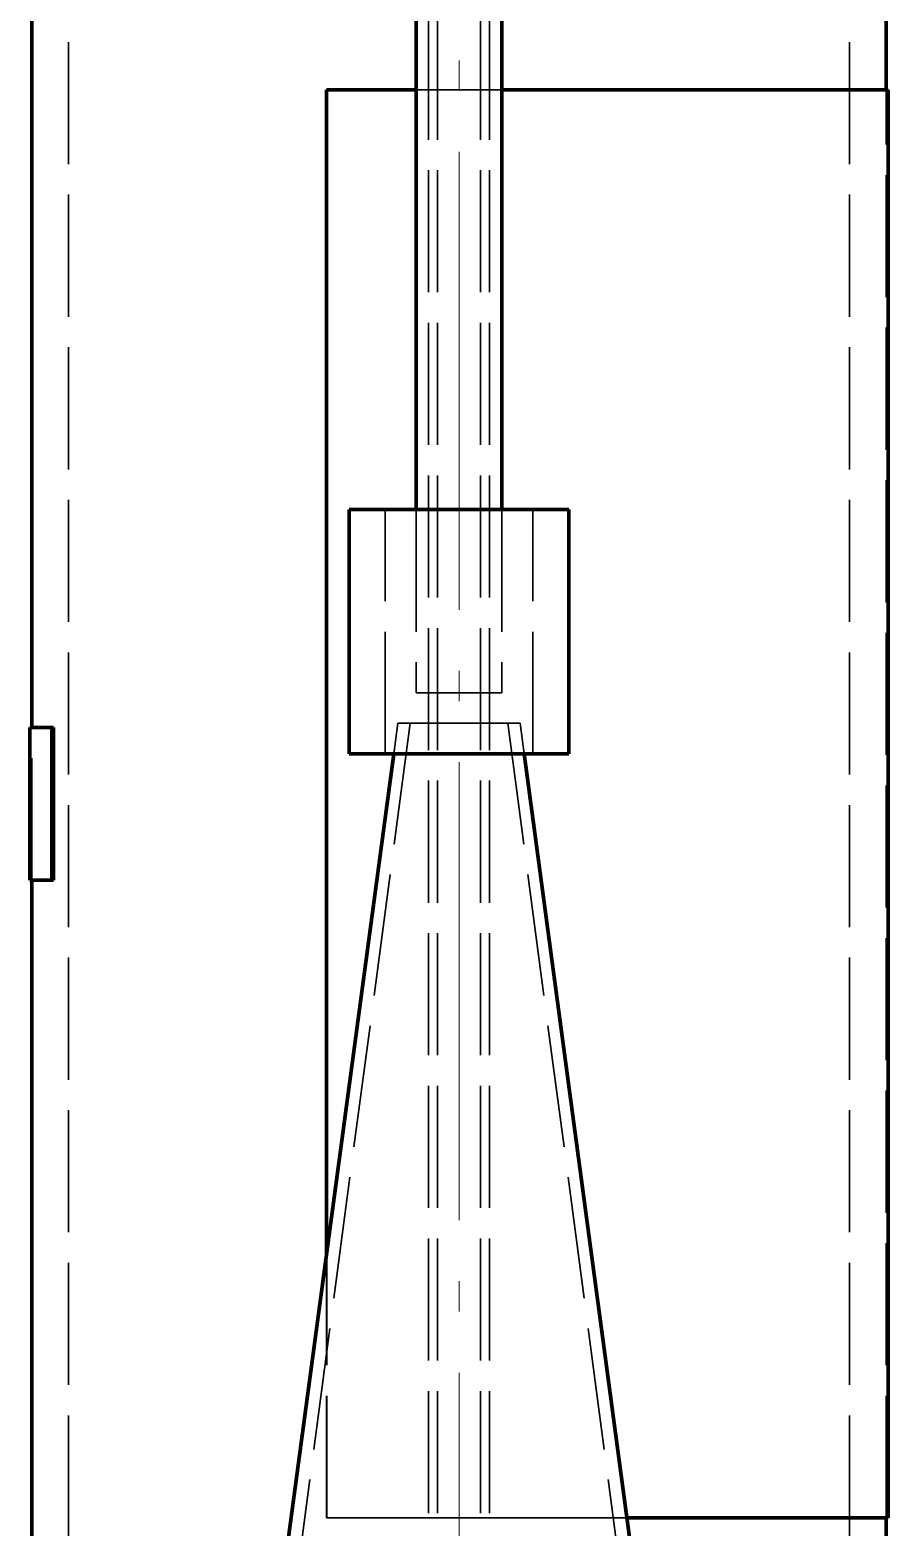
# Model space of a CAD drawing. Header units: millimetres. Extents: x 0 to 2208, y 0 to 420.
# Drawn here: x 179.07 to 207.19, y 153.34 to 202.4 of the extents above; entities that cross this region are included whole.
import ezdxf

# ---------------------------------------------------------------- set-up
doc = ezdxf.new("R2010")
doc.units = ezdxf.units.MM
doc.linetypes.add('IRAM-E-TRAZOS', pattern=[5, 4, -1])
doc.linetypes.add('IRAM-F-TRAZO-PUNTO', pattern=[20, 15, -2, 1, -2])
for name, color, linetype, lineweight in [('01-VISIBLE', 7, 'CONTINUOUS', 70), ('02-OCULTA', 4, 'IRAM-E-TRAZOS', 35), ('03-EJE', 1, 'IRAM-F-TRAZO-PUNTO', 18)]:
    doc.layers.add(name, color=color, linetype=linetype, lineweight=lineweight)

msp = doc.modelspace()

# ---------------------------------------------------------------- linework, layer by layer
at = {"layer": '01-VISIBLE'}
for p, q in [((191.727, 234.346), (191.727, 186.68)), ((194.527, 234.346), (194.527, 186.68)), ((179.127, 179.538), (179.127, 228.3)), ((207.127, 200.434), (207.127, 228.3)), ((188.782, 162.262), (188.782, 200.434)), ((207.187, 153.642), (207.187, 200.434)), ((189.527, 178.68), (189.527, 186.68)), ((196.727, 178.68), (196.727, 186.68)), ((179.067, 174.538), (179.067, 179.538)), ((179.787, 174.538), (179.787, 179.538)), ((179.844, 179.538), (179.787, 179.538)), ((179.844, 174.538), (179.844, 179.538)), ((190.992, 178.68), (184.127, 127.68)), ((195.262, 178.68), (202.127, 127.68)), ((179.127, 152.88), (179.127, 174.538)), ((179.844, 174.538), (179.787, 174.538)), ((207.127, 153.042), (207.127, 153.642))]:
    msp.add_line(p, q, dxfattribs=at)
for points in [[(188.782, 200.434), (188.884, 200.434), (188.985, 200.434), (189.087, 200.434), (189.188, 200.434), (189.29, 200.434), (189.391, 200.434), (189.493, 200.434), (189.595, 200.434), (189.696, 200.434), (189.798, 200.434), (189.899, 200.434), (190.001, 200.434), (190.102, 200.434), (190.204, 200.434), (190.305, 200.434), (190.407, 200.434), (190.508, 200.434), (190.61, 200.434), (190.712, 200.434), (190.813, 200.434), (190.915, 200.434), (191.016, 200.434), (191.118, 200.434), (191.219, 200.434), (191.321, 200.434), (191.422, 200.434), (191.524, 200.434), (191.625, 200.434), (191.727, 200.434)], [(194.527, 200.434), (194.627, 200.434), (194.728, 200.434), (194.828, 200.434), (194.929, 200.434), (195.029, 200.434), (195.13, 200.434), (195.23, 200.434), (195.331, 200.434), (195.431, 200.434), (195.532, 200.434), (195.632, 200.434), (195.733, 200.434), (195.833, 200.434), (195.934, 200.434), (196.034, 200.434), (196.135, 200.434), (196.235, 200.434), (196.336, 200.434), (196.436, 200.434), (196.537, 200.434), (196.637, 200.434), (196.737, 200.434), (196.838, 200.434), (196.938, 200.434), (197.039, 200.434), (197.139, 200.434), (197.24, 200.434), (197.34, 200.434), (197.441, 200.434), (197.541, 200.434), (197.642, 200.434), (197.742, 200.434), (197.843, 200.434), (197.943, 200.434), (198.044, 200.434), (198.144, 200.434), (198.245, 200.434), (198.345, 200.434), (198.446, 200.434), (198.546, 200.434), (198.647, 200.434), (198.747, 200.434), (198.847, 200.434), (198.948, 200.434), (199.048, 200.434), (199.149, 200.434), (199.249, 200.434), (199.35, 200.434), (199.45, 200.434), (199.551, 200.434), (199.651, 200.434), (199.752, 200.434), (199.852, 200.434), (199.953, 200.434), (200.053, 200.434), (200.154, 200.434), (200.254, 200.434), (200.355, 200.434), (200.455, 200.434), (200.556, 200.434), (200.656, 200.434), (200.757, 200.434), (200.857, 200.434), (200.957, 200.434), (201.058, 200.434), (201.158, 200.434), (201.259, 200.434), (201.359, 200.434), (201.46, 200.434), (201.56, 200.434), (201.661, 200.434), (201.761, 200.434), (201.862, 200.434), (201.962, 200.434), (202.063, 200.434), (202.163, 200.434), (202.264, 200.434), (202.364, 200.434), (202.465, 200.434), (202.565, 200.434), (202.666, 200.434), (202.766, 200.434), (202.867, 200.434), (202.967, 200.434), (203.067, 200.434), (203.168, 200.434), (203.268, 200.434), (203.369, 200.434), (203.469, 200.434), (203.57, 200.434), (203.67, 200.434), (203.771, 200.434), (203.871, 200.434), (203.972, 200.434), (204.072, 200.434), (204.173, 200.434), (204.273, 200.434), (204.374, 200.434), (204.474, 200.434), (204.575, 200.434), (204.675, 200.434), (204.776, 200.434), (204.876, 200.434), (204.977, 200.434), (205.077, 200.434), (205.177, 200.434), (205.278, 200.434), (205.378, 200.434), (205.479, 200.434), (205.579, 200.434), (205.68, 200.434), (205.78, 200.434), (205.881, 200.434), (205.981, 200.434), (206.082, 200.434), (206.182, 200.434), (206.283, 200.434), (206.383, 200.434), (206.484, 200.434), (206.584, 200.434), (206.685, 200.434), (206.785, 200.434), (206.886, 200.434), (206.986, 200.434), (207.087, 200.434), (207.187, 200.434)], [(189.527, 186.68), (189.627, 186.68), (189.727, 186.68), (189.827, 186.68), (189.927, 186.68), (190.027, 186.68), (190.127, 186.68), (190.227, 186.68), (190.327, 186.68), (190.427, 186.68), (190.527, 186.68), (190.627, 186.68), (190.727, 186.68), (190.827, 186.68), (190.927, 186.68), (191.027, 186.68), (191.127, 186.68), (191.227, 186.68), (191.327, 186.68), (191.427, 186.68), (191.527, 186.68), (191.627, 186.68), (191.727, 186.68), (191.827, 186.68), (191.927, 186.68), (192.027, 186.68), (192.127, 186.68), (192.227, 186.68), (192.327, 186.68), (192.427, 186.68), (192.527, 186.68), (192.627, 186.68), (192.727, 186.68), (192.827, 186.68), (192.927, 186.68), (193.027, 186.68), (193.127, 186.68), (193.227, 186.68), (193.327, 186.68), (193.427, 186.68), (193.527, 186.68), (193.627, 186.68), (193.727, 186.68), (193.827, 186.68), (193.927, 186.68), (194.027, 186.68), (194.127, 186.68), (194.227, 186.68), (194.327, 186.68), (194.427, 186.68), (194.527, 186.68), (194.627, 186.68), (194.727, 186.68), (194.827, 186.68), (194.927, 186.68), (195.027, 186.68), (195.127, 186.68), (195.227, 186.68), (195.327, 186.68), (195.427, 186.68), (195.527, 186.68), (195.627, 186.68), (195.727, 186.68), (195.827, 186.68), (195.927, 186.68), (196.027, 186.68), (196.127, 186.68), (196.227, 186.68), (196.327, 186.68), (196.427, 186.68), (196.527, 186.68), (196.627, 186.68), (196.727, 186.68)], [(179.067, 179.538), (179.17, 179.538), (179.273, 179.538), (179.376, 179.538), (179.478, 179.538), (179.581, 179.538), (179.684, 179.538), (179.787, 179.538)], [(189.527, 178.68), (189.627, 178.68), (189.727, 178.68), (189.827, 178.68), (189.927, 178.68), (190.027, 178.68), (190.127, 178.68), (190.227, 178.68), (190.327, 178.68), (190.427, 178.68), (190.527, 178.68), (190.627, 178.68), (190.727, 178.68), (190.827, 178.68), (190.927, 178.68), (191.027, 178.68), (191.127, 178.68), (191.227, 178.68), (191.327, 178.68), (191.427, 178.68), (191.527, 178.68), (191.627, 178.68), (191.727, 178.68), (191.827, 178.68), (191.927, 178.68), (192.027, 178.68), (192.127, 178.68), (192.227, 178.68), (192.327, 178.68), (192.427, 178.68), (192.527, 178.68), (192.627, 178.68), (192.727, 178.68), (192.827, 178.68), (192.927, 178.68), (193.027, 178.68), (193.127, 178.68), (193.227, 178.68), (193.327, 178.68), (193.427, 178.68), (193.527, 178.68), (193.627, 178.68), (193.727, 178.68), (193.827, 178.68), (193.927, 178.68), (194.027, 178.68), (194.127, 178.68), (194.227, 178.68), (194.327, 178.68), (194.427, 178.68), (194.527, 178.68), (194.627, 178.68), (194.727, 178.68), (194.827, 178.68), (194.927, 178.68), (195.027, 178.68), (195.127, 178.68), (195.227, 178.68), (195.327, 178.68), (195.427, 178.68), (195.527, 178.68), (195.627, 178.68), (195.727, 178.68), (195.827, 178.68), (195.927, 178.68), (196.027, 178.68), (196.127, 178.68), (196.227, 178.68), (196.327, 178.68), (196.427, 178.68), (196.527, 178.68), (196.627, 178.68), (196.727, 178.68)], [(179.067, 174.538), (179.17, 174.538), (179.273, 174.538), (179.376, 174.538), (179.478, 174.538), (179.581, 174.538), (179.684, 174.538), (179.787, 174.538)], [(198.632, 153.642), (198.733, 153.642), (198.833, 153.642), (198.934, 153.642), (199.035, 153.642), (199.135, 153.642), (199.236, 153.642), (199.337, 153.642), (199.437, 153.642), (199.538, 153.642), (199.639, 153.642), (199.739, 153.642), (199.84, 153.642), (199.94, 153.642), (200.041, 153.642), (200.142, 153.642), (200.242, 153.642), (200.343, 153.642), (200.444, 153.642), (200.544, 153.642), (200.645, 153.642), (200.746, 153.642), (200.846, 153.642), (200.947, 153.642), (201.048, 153.642), (201.148, 153.642), (201.249, 153.642), (201.35, 153.642), (201.45, 153.642), (201.551, 153.642), (201.651, 153.642), (201.752, 153.642), (201.853, 153.642), (201.953, 153.642), (202.054, 153.642), (202.155, 153.642), (202.255, 153.642), (202.356, 153.642), (202.457, 153.642), (202.557, 153.642), (202.658, 153.642), (202.759, 153.642), (202.859, 153.642), (202.96, 153.642), (203.061, 153.642), (203.161, 153.642), (203.262, 153.642), (203.362, 153.642), (203.463, 153.642), (203.564, 153.642), (203.664, 153.642), (203.765, 153.642), (203.866, 153.642), (203.966, 153.642), (204.067, 153.642), (204.168, 153.642), (204.268, 153.642), (204.369, 153.642), (204.47, 153.642), (204.57, 153.642), (204.671, 153.642), (204.771, 153.642), (204.872, 153.642), (204.973, 153.642), (205.073, 153.642), (205.174, 153.642), (205.275, 153.642), (205.375, 153.642), (205.476, 153.642), (205.577, 153.642), (205.677, 153.642), (205.778, 153.642), (205.879, 153.642), (205.979, 153.642), (206.08, 153.642), (206.181, 153.642), (206.281, 153.642), (206.382, 153.642), (206.482, 153.642), (206.583, 153.642), (206.684, 153.642), (206.784, 153.642), (206.885, 153.642), (206.986, 153.642), (207.086, 153.642), (207.187, 153.642)]]:
    msp.add_lwpolyline(points, dxfattribs=at)
at = {"layer": '02-OCULTA'}
for p, q in [((192.127, 108.8), (192.127, 238.116)), ((192.427, 108.8), (192.427, 238.116)), ((193.827, 108.8), (193.827, 238.116)), ((194.127, 108.8), (194.127, 238.116)), ((180.327, 118), (180.327, 228.3)), ((205.927, 118), (205.927, 228.3)), ((188.782, 153.642), (188.782, 200.434)), ((188.801, 200.434), (188.782, 200.434)), ((188.801, 200.434), (188.782, 200.434)), ((188.801, 153.642), (188.801, 200.434)), ((188.801, 153.642), (188.801, 200.434)), ((207.127, 153.642), (207.127, 200.434)), ((207.127, 153.642), (207.127, 200.434)), ((190.707, 178.68), (190.707, 186.68)), ((191.727, 186.68), (191.727, 180.68)), ((194.527, 186.68), (194.527, 180.68)), ((195.547, 178.68), (195.547, 186.68)), ((191.527, 179.68), (184.627, 127.68)), ((191.127, 179.68), (190.992, 178.68)), ((194.727, 179.68), (201.627, 127.68)), ((195.127, 179.68), (195.262, 178.68)), ((179.127, 174.538), (179.127, 179.538)), ((179.127, 174.538), (179.127, 179.538)), ((179.787, 174.538), (179.787, 179.538)), ((179.844, 179.538), (179.787, 179.538)), ((179.844, 174.538), (179.844, 179.538)), ((179.844, 174.538), (179.787, 174.538)), ((188.782, 153.642), (188.782, 162.262)), ((188.801, 153.642), (188.782, 153.642)), ((188.801, 153.642), (188.782, 153.642))]:
    msp.add_line(p, q, dxfattribs=at)
for points in [[(207.187, 200.434), (207.087, 200.434), (206.987, 200.434), (206.887, 200.434), (206.787, 200.434), (206.687, 200.434), (206.587, 200.434), (206.487, 200.434), (206.387, 200.434), (206.287, 200.434), (206.187, 200.434), (206.087, 200.434), (205.987, 200.434), (205.887, 200.434), (205.787, 200.434), (205.687, 200.434), (205.587, 200.434), (205.487, 200.434), (205.387, 200.434), (205.287, 200.434), (205.186, 200.434), (205.086, 200.434), (204.986, 200.434), (204.886, 200.434), (204.786, 200.434), (204.686, 200.434), (204.586, 200.434), (204.486, 200.434), (204.386, 200.434), (204.286, 200.434), (204.186, 200.434), (204.086, 200.434), (203.986, 200.434), (203.886, 200.434), (203.786, 200.434), (203.686, 200.434), (203.586, 200.434), (203.486, 200.434), (203.386, 200.434), (203.286, 200.434), (203.186, 200.434), (203.086, 200.434), (202.986, 200.434), (202.886, 200.434), (202.786, 200.434), (202.686, 200.434), (202.586, 200.434), (202.486, 200.434), (202.386, 200.434), (202.286, 200.434), (202.186, 200.434), (202.086, 200.434), (201.986, 200.434), (201.886, 200.434), (201.786, 200.434), (201.686, 200.434), (201.586, 200.434), (201.486, 200.434), (201.385, 200.434), (201.285, 200.434), (201.185, 200.434), (201.085, 200.434), (200.985, 200.434), (200.885, 200.434), (200.785, 200.434), (200.685, 200.434), (200.585, 200.434), (200.485, 200.434), (200.385, 200.434), (200.285, 200.434), (200.185, 200.434), (200.085, 200.434), (199.985, 200.434), (199.885, 200.434), (199.785, 200.434), (199.685, 200.434), (199.585, 200.434), (199.485, 200.434), (199.385, 200.434), (199.285, 200.434), (199.185, 200.434), (199.085, 200.434), (198.985, 200.434), (198.885, 200.434), (198.785, 200.434), (198.685, 200.434), (198.585, 200.434), (198.485, 200.434), (198.385, 200.434), (198.285, 200.434), (198.185, 200.434), (198.085, 200.434), (197.985, 200.434), (197.885, 200.434), (197.785, 200.434), (197.685, 200.434), (197.585, 200.434), (197.484, 200.434), (197.384, 200.434), (197.284, 200.434), (197.184, 200.434), (197.084, 200.434), (196.984, 200.434), (196.884, 200.434), (196.784, 200.434), (196.684, 200.434), (196.584, 200.434), (196.484, 200.434), (196.384, 200.434), (196.284, 200.434), (196.184, 200.434), (196.084, 200.434), (195.984, 200.434), (195.884, 200.434), (195.784, 200.434), (195.684, 200.434), (195.584, 200.434), (195.484, 200.434), (195.384, 200.434), (195.284, 200.434), (195.184, 200.434), (195.084, 200.434), (194.984, 200.434), (194.884, 200.434), (194.784, 200.434), (194.684, 200.434), (194.584, 200.434), (194.484, 200.434), (194.384, 200.434), (194.284, 200.434), (194.184, 200.434), (194.084, 200.434), (193.984, 200.434), (193.884, 200.434), (193.784, 200.434), (193.683, 200.434), (193.583, 200.434), (193.483, 200.434), (193.383, 200.434), (193.283, 200.434), (193.183, 200.434), (193.083, 200.434), (192.983, 200.434), (192.883, 200.434), (192.783, 200.434), (192.683, 200.434), (192.583, 200.434), (192.483, 200.434), (192.383, 200.434), (192.283, 200.434), (192.183, 200.434), (192.083, 200.434), (191.983, 200.434), (191.883, 200.434), (191.783, 200.434), (191.683, 200.434), (191.583, 200.434), (191.483, 200.434), (191.383, 200.434), (191.283, 200.434), (191.183, 200.434), (191.083, 200.434), (190.983, 200.434), (190.883, 200.434), (190.783, 200.434), (190.683, 200.434), (190.583, 200.434), (190.483, 200.434), (190.383, 200.434), (190.283, 200.434), (190.183, 200.434), (190.083, 200.434), (189.983, 200.434), (189.883, 200.434), (189.782, 200.434), (189.682, 200.434), (189.582, 200.434), (189.482, 200.434), (189.382, 200.434), (189.282, 200.434), (189.182, 200.434), (189.082, 200.434), (188.982, 200.434), (188.882, 200.434), (188.782, 200.434)], [(188.801, 200.434), (188.901, 200.434), (189.001, 200.434), (189.101, 200.434), (189.201, 200.434), (189.301, 200.434), (189.402, 200.434), (189.502, 200.434), (189.602, 200.434), (189.702, 200.434), (189.802, 200.434), (189.902, 200.434), (190.002, 200.434), (190.103, 200.434), (190.203, 200.434), (190.303, 200.434), (190.403, 200.434), (190.503, 200.434), (190.603, 200.434), (190.703, 200.434), (190.804, 200.434), (190.904, 200.434), (191.004, 200.434), (191.104, 200.434), (191.204, 200.434), (191.304, 200.434), (191.404, 200.434), (191.505, 200.434), (191.605, 200.434), (191.705, 200.434), (191.805, 200.434), (191.905, 200.434), (192.005, 200.434), (192.105, 200.434), (192.206, 200.434), (192.306, 200.434), (192.406, 200.434), (192.506, 200.434), (192.606, 200.434), (192.706, 200.434), (192.806, 200.434), (192.907, 200.434), (193.007, 200.434), (193.107, 200.434), (193.207, 200.434), (193.307, 200.434), (193.407, 200.434), (193.508, 200.434), (193.608, 200.434), (193.708, 200.434), (193.808, 200.434), (193.908, 200.434), (194.008, 200.434), (194.108, 200.434), (194.209, 200.434), (194.309, 200.434), (194.409, 200.434), (194.509, 200.434), (194.609, 200.434), (194.709, 200.434), (194.809, 200.434), (194.91, 200.434), (195.01, 200.434), (195.11, 200.434), (195.21, 200.434), (195.31, 200.434), (195.41, 200.434), (195.51, 200.434), (195.611, 200.434), (195.711, 200.434), (195.811, 200.434), (195.911, 200.434), (196.011, 200.434), (196.111, 200.434), (196.211, 200.434), (196.312, 200.434), (196.412, 200.434), (196.512, 200.434), (196.612, 200.434), (196.712, 200.434), (196.812, 200.434), (196.912, 200.434), (197.013, 200.434), (197.113, 200.434), (197.213, 200.434), (197.313, 200.434), (197.413, 200.434), (197.513, 200.434), (197.613, 200.434), (197.714, 200.434), (197.814, 200.434), (197.914, 200.434), (198.014, 200.434), (198.114, 200.434), (198.214, 200.434), (198.314, 200.434), (198.415, 200.434), (198.515, 200.434), (198.615, 200.434), (198.715, 200.434), (198.815, 200.434), (198.915, 200.434), (199.015, 200.434), (199.116, 200.434), (199.216, 200.434), (199.316, 200.434), (199.416, 200.434), (199.516, 200.434), (199.616, 200.434), (199.716, 200.434), (199.817, 200.434), (199.917, 200.434), (200.017, 200.434), (200.117, 200.434), (200.217, 200.434), (200.317, 200.434), (200.417, 200.434), (200.518, 200.434), (200.618, 200.434), (200.718, 200.434), (200.818, 200.434), (200.918, 200.434), (201.018, 200.434), (201.118, 200.434), (201.219, 200.434), (201.319, 200.434), (201.419, 200.434), (201.519, 200.434), (201.619, 200.434), (201.719, 200.434), (201.819, 200.434), (201.92, 200.434), (202.02, 200.434), (202.12, 200.434), (202.22, 200.434), (202.32, 200.434), (202.42, 200.434), (202.52, 200.434), (202.621, 200.434), (202.721, 200.434), (202.821, 200.434), (202.921, 200.434), (203.021, 200.434), (203.121, 200.434), (203.221, 200.434), (203.322, 200.434), (203.422, 200.434), (203.522, 200.434), (203.622, 200.434), (203.722, 200.434), (203.822, 200.434), (203.922, 200.434), (204.023, 200.434), (204.123, 200.434), (204.223, 200.434), (204.323, 200.434), (204.423, 200.434), (204.523, 200.434), (204.623, 200.434), (204.724, 200.434), (204.824, 200.434), (204.924, 200.434), (205.024, 200.434), (205.124, 200.434), (205.224, 200.434), (205.324, 200.434), (205.425, 200.434), (205.525, 200.434), (205.625, 200.434), (205.725, 200.434), (205.825, 200.434), (205.925, 200.434), (206.025, 200.434), (206.126, 200.434), (206.226, 200.434), (206.326, 200.434), (206.426, 200.434), (206.526, 200.434), (206.626, 200.434), (206.726, 200.434), (206.827, 200.434), (206.927, 200.434), (207.027, 200.434), (207.127, 200.434)], [(207.127, 200.434), (207.027, 200.434), (206.927, 200.434), (206.827, 200.434), (206.726, 200.434), (206.626, 200.434), (206.526, 200.434), (206.426, 200.434), (206.326, 200.434), (206.226, 200.434), (206.126, 200.434), (206.025, 200.434), (205.925, 200.434), (205.825, 200.434), (205.725, 200.434), (205.625, 200.434), (205.525, 200.434), (205.425, 200.434), (205.324, 200.434), (205.224, 200.434), (205.124, 200.434), (205.024, 200.434), (204.924, 200.434), (204.824, 200.434), (204.724, 200.434), (204.623, 200.434), (204.523, 200.434), (204.423, 200.434), (204.323, 200.434), (204.223, 200.434), (204.123, 200.434), (204.023, 200.434), (203.922, 200.434), (203.822, 200.434), (203.722, 200.434), (203.622, 200.434), (203.522, 200.434), (203.422, 200.434), (203.322, 200.434), (203.221, 200.434), (203.121, 200.434), (203.021, 200.434), (202.921, 200.434), (202.821, 200.434), (202.721, 200.434), (202.621, 200.434), (202.52, 200.434), (202.42, 200.434), (202.32, 200.434), (202.22, 200.434), (202.12, 200.434), (202.02, 200.434), (201.92, 200.434), (201.819, 200.434), (201.719, 200.434), (201.619, 200.434), (201.519, 200.434), (201.419, 200.434), (201.319, 200.434), (201.219, 200.434), (201.118, 200.434), (201.018, 200.434), (200.918, 200.434), (200.818, 200.434), (200.718, 200.434), (200.618, 200.434), (200.518, 200.434), (200.417, 200.434), (200.317, 200.434), (200.217, 200.434), (200.117, 200.434), (200.017, 200.434), (199.917, 200.434), (199.817, 200.434), (199.716, 200.434), (199.616, 200.434), (199.516, 200.434), (199.416, 200.434), (199.316, 200.434), (199.216, 200.434), (199.116, 200.434), (199.015, 200.434), (198.915, 200.434), (198.815, 200.434), (198.715, 200.434), (198.615, 200.434), (198.515, 200.434), (198.415, 200.434), (198.314, 200.434), (198.214, 200.434), (198.114, 200.434), (198.014, 200.434), (197.914, 200.434), (197.814, 200.434), (197.714, 200.434), (197.613, 200.434), (197.513, 200.434), (197.413, 200.434), (197.313, 200.434), (197.213, 200.434), (197.113, 200.434), (197.013, 200.434), (196.912, 200.434), (196.812, 200.434), (196.712, 200.434), (196.612, 200.434), (196.512, 200.434), (196.412, 200.434), (196.312, 200.434), (196.211, 200.434), (196.111, 200.434), (196.011, 200.434), (195.911, 200.434), (195.811, 200.434), (195.711, 200.434), (195.611, 200.434), (195.51, 200.434), (195.41, 200.434), (195.31, 200.434), (195.21, 200.434), (195.11, 200.434), (195.01, 200.434), (194.91, 200.434), (194.809, 200.434), (194.709, 200.434), (194.609, 200.434), (194.509, 200.434), (194.409, 200.434), (194.309, 200.434), (194.209, 200.434), (194.108, 200.434), (194.008, 200.434), (193.908, 200.434), (193.808, 200.434), (193.708, 200.434), (193.608, 200.434), (193.508, 200.434), (193.407, 200.434), (193.307, 200.434), (193.207, 200.434), (193.107, 200.434), (193.007, 200.434), (192.907, 200.434), (192.806, 200.434), (192.706, 200.434), (192.606, 200.434), (192.506, 200.434), (192.406, 200.434), (192.306, 200.434), (192.206, 200.434), (192.105, 200.434), (192.005, 200.434), (191.905, 200.434), (191.805, 200.434), (191.705, 200.434), (191.605, 200.434), (191.505, 200.434), (191.404, 200.434), (191.304, 200.434), (191.204, 200.434), (191.104, 200.434), (191.004, 200.434), (190.904, 200.434), (190.804, 200.434), (190.703, 200.434), (190.603, 200.434), (190.503, 200.434), (190.403, 200.434), (190.303, 200.434), (190.203, 200.434), (190.103, 200.434), (190.002, 200.434), (189.902, 200.434), (189.802, 200.434), (189.702, 200.434), (189.602, 200.434), (189.502, 200.434), (189.402, 200.434), (189.301, 200.434), (189.201, 200.434), (189.101, 200.434), (189.001, 200.434), (188.901, 200.434), (188.801, 200.434)], [(191.727, 200.434), (191.827, 200.434), (191.927, 200.434), (192.027, 200.434), (192.127, 200.434), (192.227, 200.434), (192.327, 200.434), (192.427, 200.434), (192.527, 200.434), (192.627, 200.434), (192.727, 200.434), (192.827, 200.434), (192.927, 200.434), (193.027, 200.434), (193.127, 200.434), (193.227, 200.434), (193.327, 200.434), (193.427, 200.434), (193.527, 200.434), (193.627, 200.434), (193.727, 200.434), (193.827, 200.434), (193.927, 200.434), (194.027, 200.434), (194.127, 200.434), (194.227, 200.434), (194.327, 200.434), (194.427, 200.434), (194.527, 200.434)], [(193.127, 186.68), (193.027, 186.68), (192.927, 186.68), (192.827, 186.68), (192.727, 186.68), (192.627, 186.68), (192.527, 186.68), (192.427, 186.68), (192.327, 186.68), (192.227, 186.68), (192.127, 186.68), (192.027, 186.68), (191.927, 186.68), (191.827, 186.68), (191.727, 186.68), (191.627, 186.68), (191.527, 186.68), (191.427, 186.68), (191.327, 186.68), (191.227, 186.68), (191.127, 186.68), (191.027, 186.68), (190.927, 186.68), (190.827, 186.68), (190.727, 186.68), (190.627, 186.68), (190.527, 186.68), (190.427, 186.68), (190.327, 186.68), (190.227, 186.68), (190.127, 186.68), (190.027, 186.68), (189.927, 186.68), (189.827, 186.68), (189.727, 186.68), (189.627, 186.68), (189.527, 186.68)], [(193.127, 186.68), (193.026, 186.68), (192.925, 186.68), (192.825, 186.68), (192.724, 186.68), (192.623, 186.68), (192.522, 186.68), (192.421, 186.68), (192.32, 186.68), (192.22, 186.68), (192.119, 186.68), (192.018, 186.68), (191.917, 186.68), (191.816, 186.68), (191.715, 186.68), (191.615, 186.68), (191.514, 186.68), (191.413, 186.68), (191.312, 186.68), (191.211, 186.68), (191.11, 186.68), (191.01, 186.68), (190.909, 186.68), (190.808, 186.68), (190.707, 186.68)], [(190.707, 186.68), (190.808, 186.68), (190.909, 186.68), (191.01, 186.68), (191.11, 186.68), (191.211, 186.68), (191.312, 186.68), (191.413, 186.68), (191.514, 186.68), (191.615, 186.68), (191.715, 186.68), (191.816, 186.68), (191.917, 186.68), (192.018, 186.68), (192.119, 186.68), (192.22, 186.68), (192.32, 186.68), (192.421, 186.68), (192.522, 186.68), (192.623, 186.68), (192.724, 186.68), (192.825, 186.68), (192.925, 186.68), (193.026, 186.68), (193.127, 186.68), (193.228, 186.68), (193.329, 186.68), (193.43, 186.68), (193.53, 186.68), (193.631, 186.68), (193.732, 186.68), (193.833, 186.68), (193.934, 186.68), (194.035, 186.68), (194.135, 186.68), (194.236, 186.68), (194.337, 186.68), (194.438, 186.68), (194.539, 186.68), (194.639, 186.68), (194.74, 186.68), (194.841, 186.68), (194.942, 186.68), (195.043, 186.68), (195.144, 186.68), (195.245, 186.68), (195.345, 186.68), (195.446, 186.68), (195.547, 186.68)], [(196.727, 186.68), (196.624, 186.68), (196.521, 186.68), (196.418, 186.68), (196.316, 186.68), (196.213, 186.68), (196.11, 186.68), (196.007, 186.68), (195.904, 186.68), (195.801, 186.68), (195.698, 186.68), (195.596, 186.68), (195.493, 186.68), (195.39, 186.68), (195.287, 186.68), (195.184, 186.68), (195.081, 186.68), (194.978, 186.68), (194.876, 186.68), (194.773, 186.68), (194.67, 186.68), (194.567, 186.68), (194.464, 186.68), (194.361, 186.68), (194.258, 186.68), (194.156, 186.68), (194.053, 186.68), (193.95, 186.68), (193.847, 186.68), (193.744, 186.68), (193.641, 186.68), (193.538, 186.68), (193.436, 186.68), (193.333, 186.68), (193.23, 186.68), (193.127, 186.68)], [(195.547, 186.68), (195.446, 186.68), (195.345, 186.68), (195.245, 186.68), (195.144, 186.68), (195.043, 186.68), (194.942, 186.68), (194.841, 186.68), (194.74, 186.68), (194.639, 186.68), (194.539, 186.68), (194.438, 186.68), (194.337, 186.68), (194.236, 186.68), (194.135, 186.68), (194.035, 186.68), (193.934, 186.68), (193.833, 186.68), (193.732, 186.68), (193.631, 186.68), (193.53, 186.68), (193.43, 186.68), (193.329, 186.68), (193.228, 186.68), (193.127, 186.68)], [(194.527, 180.68), (194.427, 180.68), (194.327, 180.68), (194.227, 180.68), (194.127, 180.68), (194.027, 180.68), (193.927, 180.68), (193.827, 180.68), (193.727, 180.68), (193.627, 180.68), (193.527, 180.68), (193.427, 180.68), (193.327, 180.68), (193.227, 180.68), (193.127, 180.68), (193.027, 180.68), (192.927, 180.68), (192.827, 180.68), (192.727, 180.68), (192.627, 180.68), (192.527, 180.68), (192.427, 180.68), (192.327, 180.68), (192.227, 180.68), (192.127, 180.68), (192.027, 180.68), (191.927, 180.68), (191.827, 180.68), (191.727, 180.68)], [(191.727, 180.68), (191.835, 180.68), (191.942, 180.68), (192.05, 180.68), (192.158, 180.68), (192.265, 180.68), (192.373, 180.68), (192.481, 180.68), (192.589, 180.68), (192.696, 180.68), (192.804, 180.68), (192.912, 180.68), (193.019, 180.68), (193.127, 180.68)], [(193.127, 180.68), (193.227, 180.68), (193.327, 180.68), (193.427, 180.68), (193.527, 180.68), (193.627, 180.68), (193.727, 180.68), (193.827, 180.68), (193.927, 180.68), (194.027, 180.68), (194.127, 180.68), (194.227, 180.68), (194.327, 180.68), (194.427, 180.68), (194.527, 180.68)], [(193.127, 179.68), (193.027, 179.68), (192.927, 179.68), (192.827, 179.68), (192.727, 179.68), (192.627, 179.68), (192.527, 179.68), (192.427, 179.68), (192.327, 179.68), (192.227, 179.68), (192.127, 179.68), (192.027, 179.68), (191.927, 179.68), (191.827, 179.68), (191.727, 179.68), (191.627, 179.68), (191.527, 179.68), (191.427, 179.68), (191.327, 179.68), (191.227, 179.68), (191.127, 179.68)], [(191.127, 179.68), (191.227, 179.68), (191.327, 179.68), (191.427, 179.68), (191.527, 179.68), (191.627, 179.68), (191.727, 179.68), (191.827, 179.68), (191.927, 179.68), (192.027, 179.68), (192.127, 179.68), (192.227, 179.68), (192.327, 179.68), (192.427, 179.68), (192.527, 179.68), (192.627, 179.68), (192.727, 179.68), (192.827, 179.68), (192.927, 179.68), (193.027, 179.68), (193.127, 179.68), (193.227, 179.68), (193.327, 179.68), (193.427, 179.68), (193.527, 179.68), (193.627, 179.68), (193.727, 179.68), (193.827, 179.68), (193.927, 179.68), (194.027, 179.68), (194.127, 179.68), (194.227, 179.68), (194.327, 179.68), (194.427, 179.68), (194.527, 179.68), (194.627, 179.68), (194.727, 179.68), (194.827, 179.68), (194.927, 179.68), (195.027, 179.68), (195.127, 179.68)], [(193.127, 179.68), (193.027, 179.68), (192.927, 179.68), (192.827, 179.68), (192.727, 179.68), (192.627, 179.68), (192.527, 179.68), (192.427, 179.68), (192.327, 179.68), (192.227, 179.68), (192.127, 179.68), (192.027, 179.68), (191.927, 179.68), (191.827, 179.68), (191.727, 179.68), (191.627, 179.68), (191.527, 179.68)], [(191.527, 179.68), (191.627, 179.68), (191.727, 179.68), (191.827, 179.68), (191.927, 179.68), (192.027, 179.68), (192.127, 179.68), (192.227, 179.68), (192.327, 179.68), (192.427, 179.68), (192.527, 179.68), (192.627, 179.68), (192.727, 179.68), (192.827, 179.68), (192.927, 179.68), (193.027, 179.68), (193.127, 179.68), (193.227, 179.68), (193.327, 179.68), (193.427, 179.68), (193.527, 179.68), (193.627, 179.68), (193.727, 179.68), (193.827, 179.68), (193.927, 179.68), (194.027, 179.68), (194.127, 179.68), (194.227, 179.68), (194.327, 179.68), (194.427, 179.68), (194.527, 179.68), (194.627, 179.68), (194.727, 179.68)], [(195.127, 179.68), (195.027, 179.68), (194.927, 179.68), (194.827, 179.68), (194.727, 179.68), (194.627, 179.68), (194.527, 179.68), (194.427, 179.68), (194.327, 179.68), (194.227, 179.68), (194.127, 179.68), (194.027, 179.68), (193.927, 179.68), (193.827, 179.68), (193.727, 179.68), (193.627, 179.68), (193.527, 179.68), (193.427, 179.68), (193.327, 179.68), (193.227, 179.68), (193.127, 179.68)], [(194.727, 179.68), (194.62, 179.68), (194.514, 179.68), (194.407, 179.68), (194.3, 179.68), (194.194, 179.68), (194.087, 179.68), (193.98, 179.68), (193.874, 179.68), (193.767, 179.68), (193.66, 179.68), (193.554, 179.68), (193.447, 179.68), (193.34, 179.68), (193.234, 179.68), (193.127, 179.68)], [(179.787, 179.538), (179.684, 179.538), (179.581, 179.538), (179.478, 179.538), (179.376, 179.538), (179.273, 179.538), (179.17, 179.538), (179.067, 179.538)], [(179.844, 179.538), (179.742, 179.538), (179.639, 179.538), (179.537, 179.538), (179.434, 179.538), (179.332, 179.538), (179.229, 179.538), (179.127, 179.538)], [(179.127, 179.538), (179.229, 179.538), (179.332, 179.538), (179.434, 179.538), (179.537, 179.538), (179.639, 179.538), (179.742, 179.538), (179.844, 179.538)], [(193.127, 178.68), (193.027, 178.68), (192.927, 178.68), (192.827, 178.68), (192.727, 178.68), (192.627, 178.68), (192.527, 178.68), (192.427, 178.68), (192.327, 178.68), (192.227, 178.68), (192.127, 178.68), (192.027, 178.68), (191.927, 178.68), (191.827, 178.68), (191.727, 178.68), (191.627, 178.68), (191.527, 178.68), (191.427, 178.68), (191.327, 178.68), (191.227, 178.68), (191.127, 178.68), (191.027, 178.68), (190.927, 178.68), (190.827, 178.68), (190.727, 178.68), (190.627, 178.68), (190.527, 178.68), (190.427, 178.68), (190.327, 178.68), (190.227, 178.68), (190.127, 178.68), (190.027, 178.68), (189.927, 178.68), (189.827, 178.68), (189.727, 178.68), (189.627, 178.68), (189.527, 178.68)], [(193.127, 178.68), (193.026, 178.68), (192.925, 178.68), (192.825, 178.68), (192.724, 178.68), (192.623, 178.68), (192.522, 178.68), (192.421, 178.68), (192.32, 178.68), (192.22, 178.68), (192.119, 178.68), (192.018, 178.68), (191.917, 178.68), (191.816, 178.68), (191.715, 178.68), (191.615, 178.68), (191.514, 178.68), (191.413, 178.68), (191.312, 178.68), (191.211, 178.68), (191.11, 178.68), (191.01, 178.68), (190.909, 178.68), (190.808, 178.68), (190.707, 178.68)], [(190.707, 178.68), (190.808, 178.68), (190.909, 178.68), (191.01, 178.68), (191.11, 178.68), (191.211, 178.68), (191.312, 178.68), (191.413, 178.68), (191.514, 178.68), (191.615, 178.68), (191.715, 178.68), (191.816, 178.68), (191.917, 178.68), (192.018, 178.68), (192.119, 178.68), (192.22, 178.68), (192.32, 178.68), (192.421, 178.68), (192.522, 178.68), (192.623, 178.68), (192.724, 178.68), (192.825, 178.68), (192.925, 178.68), (193.026, 178.68), (193.127, 178.68), (193.228, 178.68), (193.329, 178.68), (193.43, 178.68), (193.53, 178.68), (193.631, 178.68), (193.732, 178.68), (193.833, 178.68), (193.934, 178.68), (194.035, 178.68), (194.135, 178.68), (194.236, 178.68), (194.337, 178.68), (194.438, 178.68), (194.539, 178.68), (194.639, 178.68), (194.74, 178.68), (194.841, 178.68), (194.942, 178.68), (195.043, 178.68), (195.144, 178.68), (195.245, 178.68), (195.345, 178.68), (195.446, 178.68), (195.547, 178.68)], [(196.727, 178.68), (196.624, 178.68), (196.521, 178.68), (196.418, 178.68), (196.316, 178.68), (196.213, 178.68), (196.11, 178.68), (196.007, 178.68), (195.904, 178.68), (195.801, 178.68), (195.698, 178.68), (195.596, 178.68), (195.493, 178.68), (195.39, 178.68), (195.287, 178.68), (195.184, 178.68), (195.081, 178.68), (194.978, 178.68), (194.876, 178.68), (194.773, 178.68), (194.67, 178.68), (194.567, 178.68), (194.464, 178.68), (194.361, 178.68), (194.258, 178.68), (194.156, 178.68), (194.053, 178.68), (193.95, 178.68), (193.847, 178.68), (193.744, 178.68), (193.641, 178.68), (193.538, 178.68), (193.436, 178.68), (193.333, 178.68), (193.23, 178.68), (193.127, 178.68)], [(195.547, 178.68), (195.446, 178.68), (195.345, 178.68), (195.245, 178.68), (195.144, 178.68), (195.043, 178.68), (194.942, 178.68), (194.841, 178.68), (194.74, 178.68), (194.639, 178.68), (194.539, 178.68), (194.438, 178.68), (194.337, 178.68), (194.236, 178.68), (194.135, 178.68), (194.035, 178.68), (193.934, 178.68), (193.833, 178.68), (193.732, 178.68), (193.631, 178.68), (193.53, 178.68), (193.43, 178.68), (193.329, 178.68), (193.228, 178.68), (193.127, 178.68)], [(179.787, 174.538), (179.684, 174.538), (179.581, 174.538), (179.478, 174.538), (179.376, 174.538), (179.273, 174.538), (179.17, 174.538), (179.067, 174.538)], [(179.844, 174.538), (179.742, 174.538), (179.639, 174.538), (179.537, 174.538), (179.434, 174.538), (179.332, 174.538), (179.229, 174.538), (179.127, 174.538)], [(179.127, 174.538), (179.229, 174.538), (179.332, 174.538), (179.434, 174.538), (179.537, 174.538), (179.639, 174.538), (179.742, 174.538), (179.844, 174.538)], [(188.782, 153.642), (188.883, 153.642), (188.983, 153.642), (189.084, 153.642), (189.184, 153.642), (189.285, 153.642), (189.385, 153.642), (189.486, 153.642), (189.586, 153.642), (189.687, 153.642), (189.787, 153.642), (189.888, 153.642), (189.988, 153.642), (190.089, 153.642), (190.189, 153.642), (190.29, 153.642), (190.39, 153.642), (190.491, 153.642), (190.591, 153.642), (190.692, 153.642), (190.792, 153.642), (190.893, 153.642), (190.993, 153.642), (191.094, 153.642), (191.194, 153.642), (191.295, 153.642), (191.395, 153.642), (191.496, 153.642), (191.596, 153.642), (191.697, 153.642), (191.797, 153.642), (191.898, 153.642), (191.999, 153.642), (192.099, 153.642), (192.2, 153.642), (192.3, 153.642), (192.401, 153.642), (192.501, 153.642), (192.602, 153.642), (192.702, 153.642), (192.803, 153.642), (192.903, 153.642), (193.004, 153.642), (193.104, 153.642), (193.205, 153.642), (193.305, 153.642), (193.406, 153.642), (193.506, 153.642), (193.607, 153.642), (193.707, 153.642), (193.808, 153.642), (193.908, 153.642), (194.009, 153.642), (194.109, 153.642), (194.21, 153.642), (194.31, 153.642), (194.411, 153.642), (194.511, 153.642), (194.612, 153.642), (194.712, 153.642), (194.813, 153.642), (194.913, 153.642), (195.014, 153.642), (195.114, 153.642), (195.215, 153.642), (195.315, 153.642), (195.416, 153.642), (195.516, 153.642), (195.617, 153.642), (195.717, 153.642), (195.818, 153.642), (195.918, 153.642), (196.019, 153.642), (196.119, 153.642), (196.22, 153.642), (196.32, 153.642), (196.421, 153.642), (196.521, 153.642), (196.622, 153.642), (196.722, 153.642), (196.823, 153.642), (196.923, 153.642), (197.024, 153.642), (197.124, 153.642), (197.225, 153.642), (197.325, 153.642), (197.426, 153.642), (197.526, 153.642), (197.627, 153.642), (197.728, 153.642), (197.828, 153.642), (197.929, 153.642), (198.029, 153.642), (198.13, 153.642), (198.23, 153.642), (198.331, 153.642), (198.431, 153.642), (198.532, 153.642), (198.632, 153.642)], [(207.187, 153.642), (207.087, 153.642), (206.987, 153.642), (206.887, 153.642), (206.787, 153.642), (206.687, 153.642), (206.587, 153.642), (206.487, 153.642), (206.387, 153.642), (206.287, 153.642), (206.187, 153.642), (206.087, 153.642), (205.987, 153.642), (205.887, 153.642), (205.787, 153.642), (205.687, 153.642), (205.587, 153.642), (205.487, 153.642), (205.387, 153.642), (205.287, 153.642), (205.186, 153.642), (205.086, 153.642), (204.986, 153.642), (204.886, 153.642), (204.786, 153.642), (204.686, 153.642), (204.586, 153.642), (204.486, 153.642), (204.386, 153.642), (204.286, 153.642), (204.186, 153.642), (204.086, 153.642), (203.986, 153.642), (203.886, 153.642), (203.786, 153.642), (203.686, 153.642), (203.586, 153.642), (203.486, 153.642), (203.386, 153.642), (203.286, 153.642), (203.186, 153.642), (203.086, 153.642), (202.986, 153.642), (202.886, 153.642), (202.786, 153.642), (202.686, 153.642), (202.586, 153.642), (202.486, 153.642), (202.386, 153.642), (202.286, 153.642), (202.186, 153.642), (202.086, 153.642), (201.986, 153.642), (201.886, 153.642), (201.786, 153.642), (201.686, 153.642), (201.586, 153.642), (201.486, 153.642), (201.385, 153.642), (201.285, 153.642), (201.185, 153.642), (201.085, 153.642), (200.985, 153.642), (200.885, 153.642), (200.785, 153.642), (200.685, 153.642), (200.585, 153.642), (200.485, 153.642), (200.385, 153.642), (200.285, 153.642), (200.185, 153.642), (200.085, 153.642), (199.985, 153.642), (199.885, 153.642), (199.785, 153.642), (199.685, 153.642), (199.585, 153.642), (199.485, 153.642), (199.385, 153.642), (199.285, 153.642), (199.185, 153.642), (199.085, 153.642), (198.985, 153.642), (198.885, 153.642), (198.785, 153.642), (198.685, 153.642), (198.585, 153.642), (198.485, 153.642), (198.385, 153.642), (198.285, 153.642), (198.185, 153.642), (198.085, 153.642), (197.985, 153.642), (197.885, 153.642), (197.785, 153.642), (197.685, 153.642), (197.585, 153.642), (197.484, 153.642), (197.384, 153.642), (197.284, 153.642), (197.184, 153.642), (197.084, 153.642), (196.984, 153.642), (196.884, 153.642), (196.784, 153.642), (196.684, 153.642), (196.584, 153.642), (196.484, 153.642), (196.384, 153.642), (196.284, 153.642), (196.184, 153.642), (196.084, 153.642), (195.984, 153.642), (195.884, 153.642), (195.784, 153.642), (195.684, 153.642), (195.584, 153.642), (195.484, 153.642), (195.384, 153.642), (195.284, 153.642), (195.184, 153.642), (195.084, 153.642), (194.984, 153.642), (194.884, 153.642), (194.784, 153.642), (194.684, 153.642), (194.584, 153.642), (194.484, 153.642), (194.384, 153.642), (194.284, 153.642), (194.184, 153.642), (194.084, 153.642), (193.984, 153.642), (193.884, 153.642), (193.784, 153.642), (193.683, 153.642), (193.583, 153.642), (193.483, 153.642), (193.383, 153.642), (193.283, 153.642), (193.183, 153.642), (193.083, 153.642), (192.983, 153.642), (192.883, 153.642), (192.783, 153.642), (192.683, 153.642), (192.583, 153.642), (192.483, 153.642), (192.383, 153.642), (192.283, 153.642), (192.183, 153.642), (192.083, 153.642), (191.983, 153.642), (191.883, 153.642), (191.783, 153.642), (191.683, 153.642), (191.583, 153.642), (191.483, 153.642), (191.383, 153.642), (191.283, 153.642), (191.183, 153.642), (191.083, 153.642), (190.983, 153.642), (190.883, 153.642), (190.783, 153.642), (190.683, 153.642), (190.583, 153.642), (190.483, 153.642), (190.383, 153.642), (190.283, 153.642), (190.183, 153.642), (190.083, 153.642), (189.983, 153.642), (189.883, 153.642), (189.782, 153.642), (189.682, 153.642), (189.582, 153.642), (189.482, 153.642), (189.382, 153.642), (189.282, 153.642), (189.182, 153.642), (189.082, 153.642), (188.982, 153.642), (188.882, 153.642), (188.782, 153.642)], [(188.801, 153.642), (188.901, 153.642), (189.001, 153.642), (189.101, 153.642), (189.201, 153.642), (189.301, 153.642), (189.402, 153.642), (189.502, 153.642), (189.602, 153.642), (189.702, 153.642), (189.802, 153.642), (189.902, 153.642), (190.002, 153.642), (190.103, 153.642), (190.203, 153.642), (190.303, 153.642), (190.403, 153.642), (190.503, 153.642), (190.603, 153.642), (190.703, 153.642), (190.804, 153.642), (190.904, 153.642), (191.004, 153.642), (191.104, 153.642), (191.204, 153.642), (191.304, 153.642), (191.404, 153.642), (191.505, 153.642), (191.605, 153.642), (191.705, 153.642), (191.805, 153.642), (191.905, 153.642), (192.005, 153.642), (192.105, 153.642), (192.206, 153.642), (192.306, 153.642), (192.406, 153.642), (192.506, 153.642), (192.606, 153.642), (192.706, 153.642), (192.806, 153.642), (192.907, 153.642), (193.007, 153.642), (193.107, 153.642), (193.207, 153.642), (193.307, 153.642), (193.407, 153.642), (193.508, 153.642), (193.608, 153.642), (193.708, 153.642), (193.808, 153.642), (193.908, 153.642), (194.008, 153.642), (194.108, 153.642), (194.209, 153.642), (194.309, 153.642), (194.409, 153.642), (194.509, 153.642), (194.609, 153.642), (194.709, 153.642), (194.809, 153.642), (194.91, 153.642), (195.01, 153.642), (195.11, 153.642), (195.21, 153.642), (195.31, 153.642), (195.41, 153.642), (195.51, 153.642), (195.611, 153.642), (195.711, 153.642), (195.811, 153.642), (195.911, 153.642), (196.011, 153.642), (196.111, 153.642), (196.211, 153.642), (196.312, 153.642), (196.412, 153.642), (196.512, 153.642), (196.612, 153.642), (196.712, 153.642), (196.812, 153.642), (196.912, 153.642), (197.013, 153.642), (197.113, 153.642), (197.213, 153.642), (197.313, 153.642), (197.413, 153.642), (197.513, 153.642), (197.613, 153.642), (197.714, 153.642), (197.814, 153.642), (197.914, 153.642), (198.014, 153.642), (198.114, 153.642), (198.214, 153.642), (198.314, 153.642), (198.415, 153.642), (198.515, 153.642), (198.615, 153.642), (198.715, 153.642), (198.815, 153.642), (198.915, 153.642), (199.015, 153.642), (199.116, 153.642), (199.216, 153.642), (199.316, 153.642), (199.416, 153.642), (199.516, 153.642), (199.616, 153.642), (199.716, 153.642), (199.817, 153.642), (199.917, 153.642), (200.017, 153.642), (200.117, 153.642), (200.217, 153.642), (200.317, 153.642), (200.417, 153.642), (200.518, 153.642), (200.618, 153.642), (200.718, 153.642), (200.818, 153.642), (200.918, 153.642), (201.018, 153.642), (201.118, 153.642), (201.219, 153.642), (201.319, 153.642), (201.419, 153.642), (201.519, 153.642), (201.619, 153.642), (201.719, 153.642), (201.819, 153.642), (201.92, 153.642), (202.02, 153.642), (202.12, 153.642), (202.22, 153.642), (202.32, 153.642), (202.42, 153.642), (202.52, 153.642), (202.621, 153.642), (202.721, 153.642), (202.821, 153.642), (202.921, 153.642), (203.021, 153.642), (203.121, 153.642), (203.221, 153.642), (203.322, 153.642), (203.422, 153.642), (203.522, 153.642), (203.622, 153.642), (203.722, 153.642), (203.822, 153.642), (203.922, 153.642), (204.023, 153.642), (204.123, 153.642), (204.223, 153.642), (204.323, 153.642), (204.423, 153.642), (204.523, 153.642), (204.623, 153.642), (204.724, 153.642), (204.824, 153.642), (204.924, 153.642), (205.024, 153.642), (205.124, 153.642), (205.224, 153.642), (205.324, 153.642), (205.425, 153.642), (205.525, 153.642), (205.625, 153.642), (205.725, 153.642), (205.825, 153.642), (205.925, 153.642), (206.025, 153.642), (206.126, 153.642), (206.226, 153.642), (206.326, 153.642), (206.426, 153.642), (206.526, 153.642), (206.626, 153.642), (206.726, 153.642), (206.827, 153.642), (206.927, 153.642), (207.027, 153.642), (207.127, 153.642)], [(207.127, 153.642), (207.027, 153.642), (206.927, 153.642), (206.827, 153.642), (206.726, 153.642), (206.626, 153.642), (206.526, 153.642), (206.426, 153.642), (206.326, 153.642), (206.226, 153.642), (206.126, 153.642), (206.025, 153.642), (205.925, 153.642), (205.825, 153.642), (205.725, 153.642), (205.625, 153.642), (205.525, 153.642), (205.425, 153.642), (205.324, 153.642), (205.224, 153.642), (205.124, 153.642), (205.024, 153.642), (204.924, 153.642), (204.824, 153.642), (204.724, 153.642), (204.623, 153.642), (204.523, 153.642), (204.423, 153.642), (204.323, 153.642), (204.223, 153.642), (204.123, 153.642), (204.023, 153.642), (203.922, 153.642), (203.822, 153.642), (203.722, 153.642), (203.622, 153.642), (203.522, 153.642), (203.422, 153.642), (203.322, 153.642), (203.221, 153.642), (203.121, 153.642), (203.021, 153.642), (202.921, 153.642), (202.821, 153.642), (202.721, 153.642), (202.621, 153.642), (202.52, 153.642), (202.42, 153.642), (202.32, 153.642), (202.22, 153.642), (202.12, 153.642), (202.02, 153.642), (201.92, 153.642), (201.819, 153.642), (201.719, 153.642), (201.619, 153.642), (201.519, 153.642), (201.419, 153.642), (201.319, 153.642), (201.219, 153.642), (201.118, 153.642), (201.018, 153.642), (200.918, 153.642), (200.818, 153.642), (200.718, 153.642), (200.618, 153.642), (200.518, 153.642), (200.417, 153.642), (200.317, 153.642), (200.217, 153.642), (200.117, 153.642), (200.017, 153.642), (199.917, 153.642), (199.817, 153.642), (199.716, 153.642), (199.616, 153.642), (199.516, 153.642), (199.416, 153.642), (199.316, 153.642), (199.216, 153.642), (199.116, 153.642), (199.015, 153.642), (198.915, 153.642), (198.815, 153.642), (198.715, 153.642), (198.615, 153.642), (198.515, 153.642), (198.415, 153.642), (198.314, 153.642), (198.214, 153.642), (198.114, 153.642), (198.014, 153.642), (197.914, 153.642), (197.814, 153.642), (197.714, 153.642), (197.613, 153.642), (197.513, 153.642), (197.413, 153.642), (197.313, 153.642), (197.213, 153.642), (197.113, 153.642), (197.013, 153.642), (196.912, 153.642), (196.812, 153.642), (196.712, 153.642), (196.612, 153.642), (196.512, 153.642), (196.412, 153.642), (196.312, 153.642), (196.211, 153.642), (196.111, 153.642), (196.011, 153.642), (195.911, 153.642), (195.811, 153.642), (195.711, 153.642), (195.611, 153.642), (195.51, 153.642), (195.41, 153.642), (195.31, 153.642), (195.21, 153.642), (195.11, 153.642), (195.01, 153.642), (194.91, 153.642), (194.809, 153.642), (194.709, 153.642), (194.609, 153.642), (194.509, 153.642), (194.409, 153.642), (194.309, 153.642), (194.209, 153.642), (194.108, 153.642), (194.008, 153.642), (193.908, 153.642), (193.808, 153.642), (193.708, 153.642), (193.608, 153.642), (193.508, 153.642), (193.407, 153.642), (193.307, 153.642), (193.207, 153.642), (193.107, 153.642), (193.007, 153.642), (192.907, 153.642), (192.806, 153.642), (192.706, 153.642), (192.606, 153.642), (192.506, 153.642), (192.406, 153.642), (192.306, 153.642), (192.206, 153.642), (192.105, 153.642), (192.005, 153.642), (191.905, 153.642), (191.805, 153.642), (191.705, 153.642), (191.605, 153.642), (191.505, 153.642), (191.404, 153.642), (191.304, 153.642), (191.204, 153.642), (191.104, 153.642), (191.004, 153.642), (190.904, 153.642), (190.804, 153.642), (190.703, 153.642), (190.603, 153.642), (190.503, 153.642), (190.403, 153.642), (190.303, 153.642), (190.203, 153.642), (190.103, 153.642), (190.002, 153.642), (189.902, 153.642), (189.802, 153.642), (189.702, 153.642), (189.602, 153.642), (189.502, 153.642), (189.402, 153.642), (189.301, 153.642), (189.201, 153.642), (189.101, 153.642), (189.001, 153.642), (188.901, 153.642), (188.801, 153.642)]]:
    msp.add_lwpolyline(points, dxfattribs=at)
at = {"layer": '03-EJE'}
msp.add_line((193.127, 103.4), (193.127, 249.918), dxfattribs=at)

doc.saveas('drawing.dxf')
